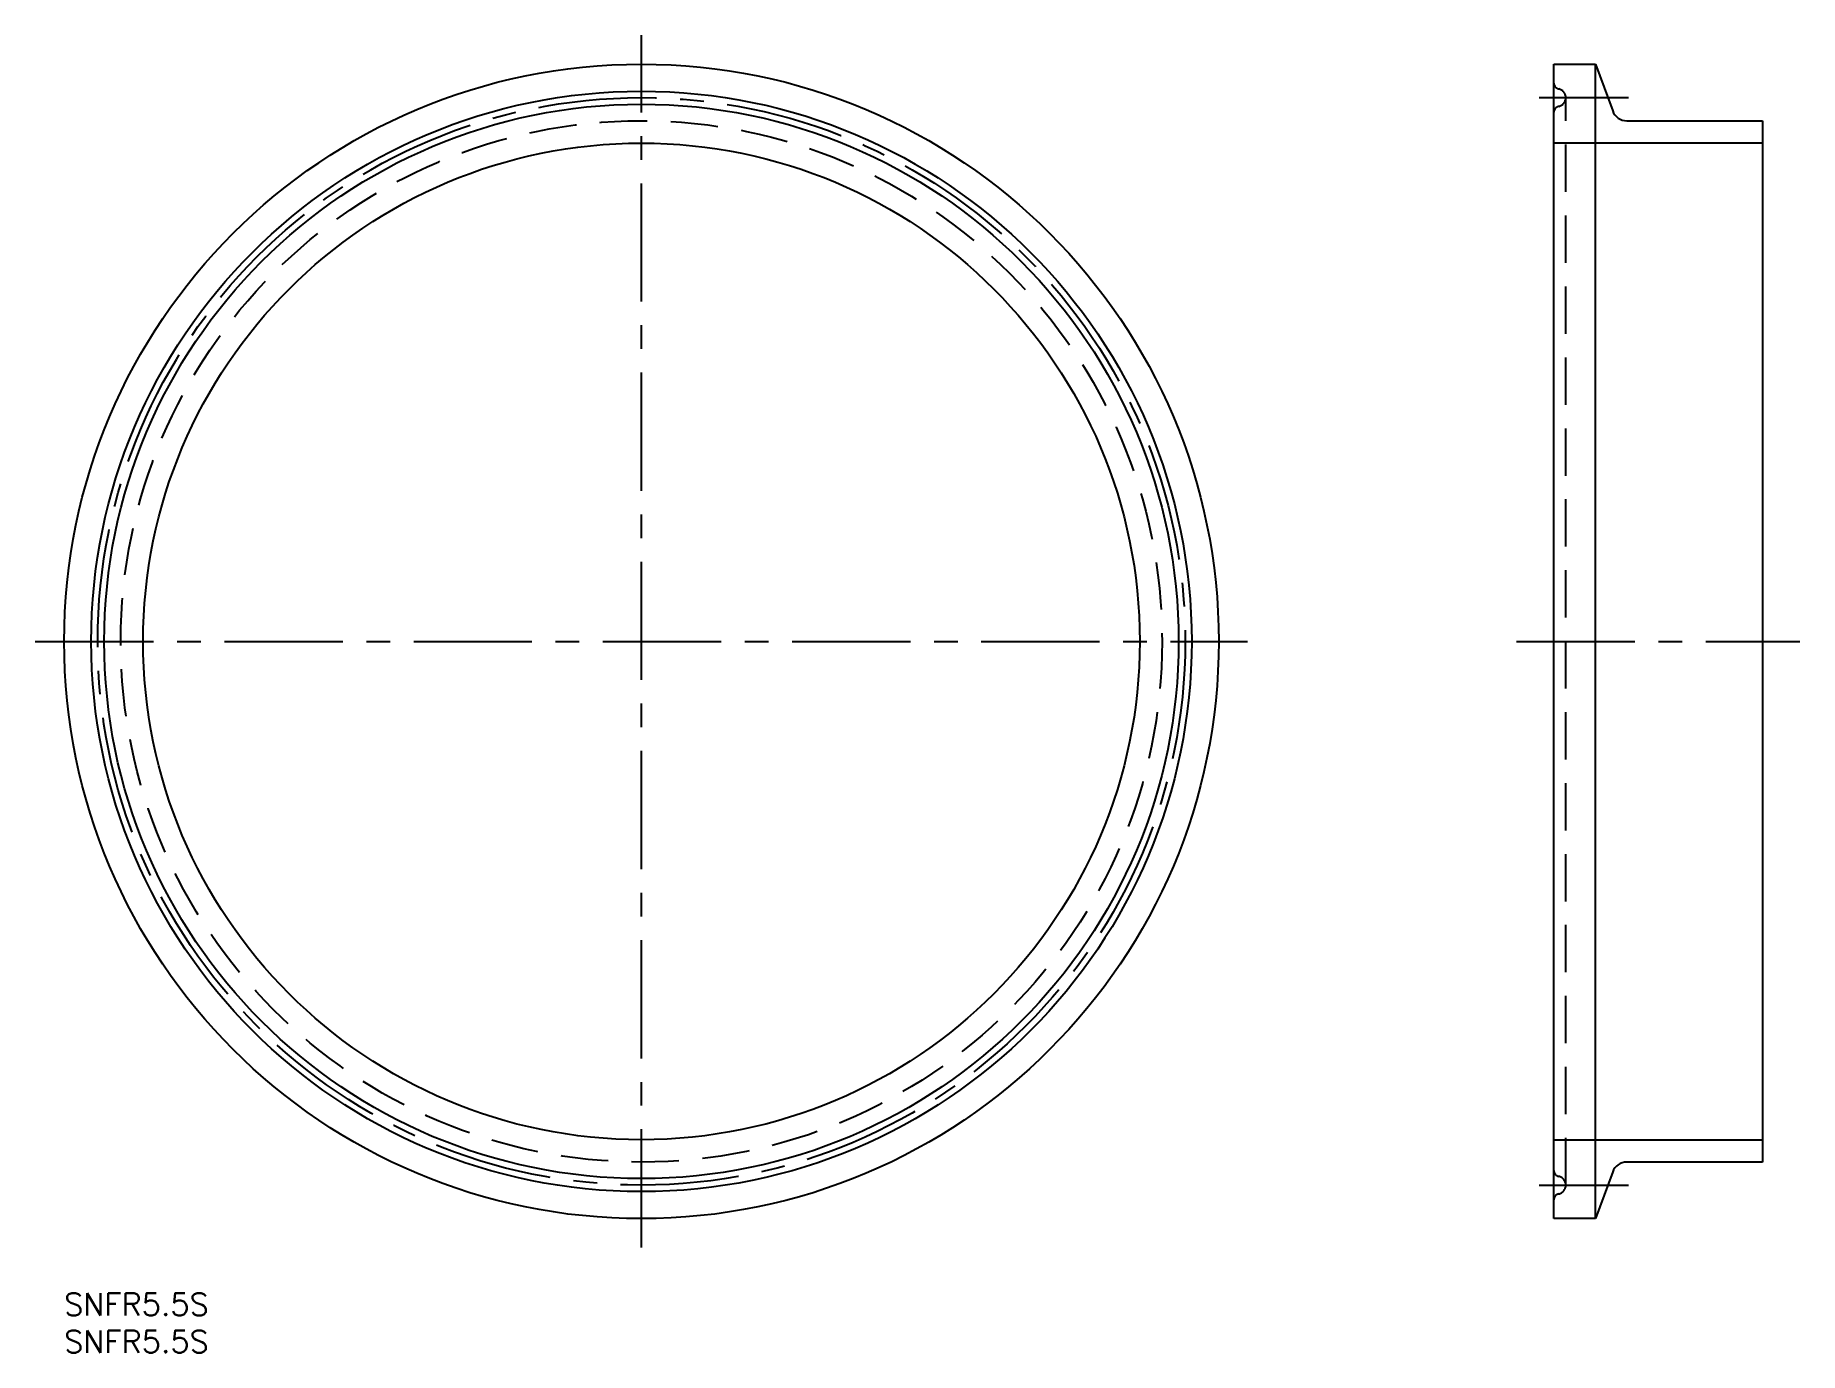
# Model space of a CAD drawing. Extents: x -4 to 233, y -8 to 169.
import ezdxf

# ---------------------------------------------------------------- set-up
doc = ezdxf.new("R2010")
doc.units = 0
doc.header["$LTSCALE"] = 0.5
doc.linetypes.add('CENTER', pattern=[50.8, 31.75, -6.35, 6.35, -6.35])
doc.linetypes.add('DASHED', pattern=[19.05, 12.7, -6.35])
for name, color, linetype in [('MSM_CENTER', 1, 'CENTER'), ('MSM_CONTINUOUS', 7, 'CONTINUOUS'), ('MSM_DASHED', 4, 'DASHED'), ('MSM_PART_NUMBER', 7, 'CONTINUOUS')]:
    doc.layers.add(name, color=color, linetype=linetype)
doc.styles.get("Standard").update_dxf_attribs({"font": 'txt.shx', "height": 3, "bigfont": 'bigfont.shx'})

msp = doc.modelspace()

# ---------------------------------------------------------------- linework, layer by layer
at = {"layer": 'MSM_CENTER'}
for p, q in [((77.5, 6.12), (77.5, 168.88)), ((198, 160.5), (210, 160.5)), ((-3.87, 87.5), (158.88, 87.5)), ((195, 87.5), (233, 87.5)), ((198, 14.5), (210, 14.5))]:
    msp.add_line(p, q, dxfattribs=at)
msp.add_circle((77.5, 87.5), 73, dxfattribs=at)
at = {"layer": 'MSM_CONTINUOUS'}
for p, q in [((200, 165), (205.6, 165)), ((200, 10), (200, 165)), ((205.6, 165), (207.89, 158.72)), ((205.6, 10), (205.6, 165)), ((209.77, 157.4), (228, 157.4)), ((228, 157.4), (228, 17.6)), ((228, 154.4), (200, 154.4)), ((200, 20.6), (228, 20.6)), ((228, 17.6), (209.77, 17.6)), ((207.89, 16.28), (205.6, 10)), ((205.6, 10), (200, 10))]:
    msp.add_line(p, q, dxfattribs=at)
for radius in [77.5, 73.87, 72.12, 66.9]:
    msp.add_circle((77.5, 87.5), radius, dxfattribs=at)
for centre, start, end in [((209.77, 159.4), 200, 270), ((209.77, 15.6), 90, 160)]:
    msp.add_arc(centre, 2, start, end, dxfattribs=at)
at = {"layer": 'MSM_DASHED'}
msp.add_line((201.6, 14.5), (201.6, 160.5), dxfattribs=at)
msp.add_circle((77.5, 87.5), 69.9, dxfattribs=at)
for centre, radius, start, end in [((200.8, 162.46), 0.8, 180, 258.463), ((200.4, 160.5), 1.2, 281.537, 78.463), ((200.8, 158.54), 0.8, 101.537, 180), ((200.8, 16.46), 0.8, 180, 258.463), ((200.4, 14.5), 1.2, 281.537, 78.463), ((200.8, 12.54), 0.8, 101.537, 180)]:
    msp.add_arc(centre, radius, start, end, dxfattribs=at)

# ---------------------------------------------------------------- texts
at = {"layer": 'MSM_PART_NUMBER'}
for p in [(0, -3), (0, -8)]:
    msp.add_text('SNFR5.5S', height=3, dxfattribs=at).set_placement(p)

doc.saveas('drawing.dxf')
